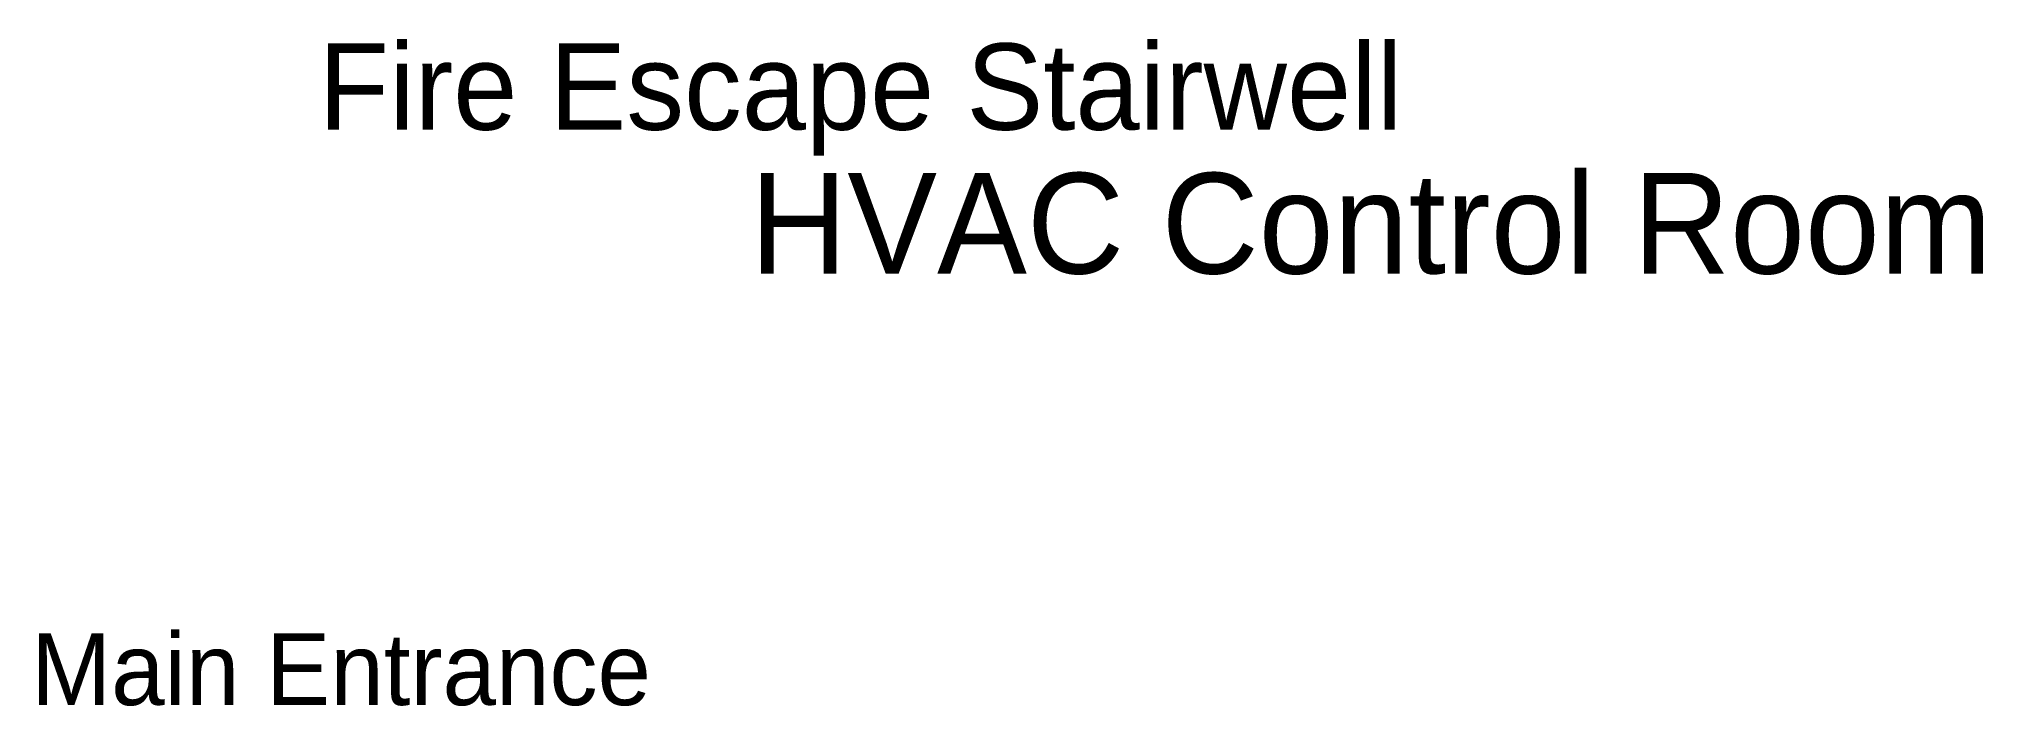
# Model space of a CAD drawing. Header units: metres. Extents: x 0.3 to 67.9, y 0 to 23.2.
import ezdxf

# ---------------------------------------------------------------- set-up
doc = ezdxf.new("R2010")
doc.units = ezdxf.units.M

msp = doc.modelspace()

# ---------------------------------------------------------------- texts
at = {"layer": 'Layer1'}
msp.add_text('Main Entrance', height=2.5, dxfattribs=at).set_placement((0, 0))
at = {"layer": 'Layer2'}
msp.add_text('Fire Escape Stairwell', height=3, dxfattribs=at).set_placement((10, 20))
at = {"layer": 'Layer3'}
msp.add_text('HVAC Control Room', height=3.5, dxfattribs=at).set_placement((25, 15))

doc.saveas('drawing.dxf')
